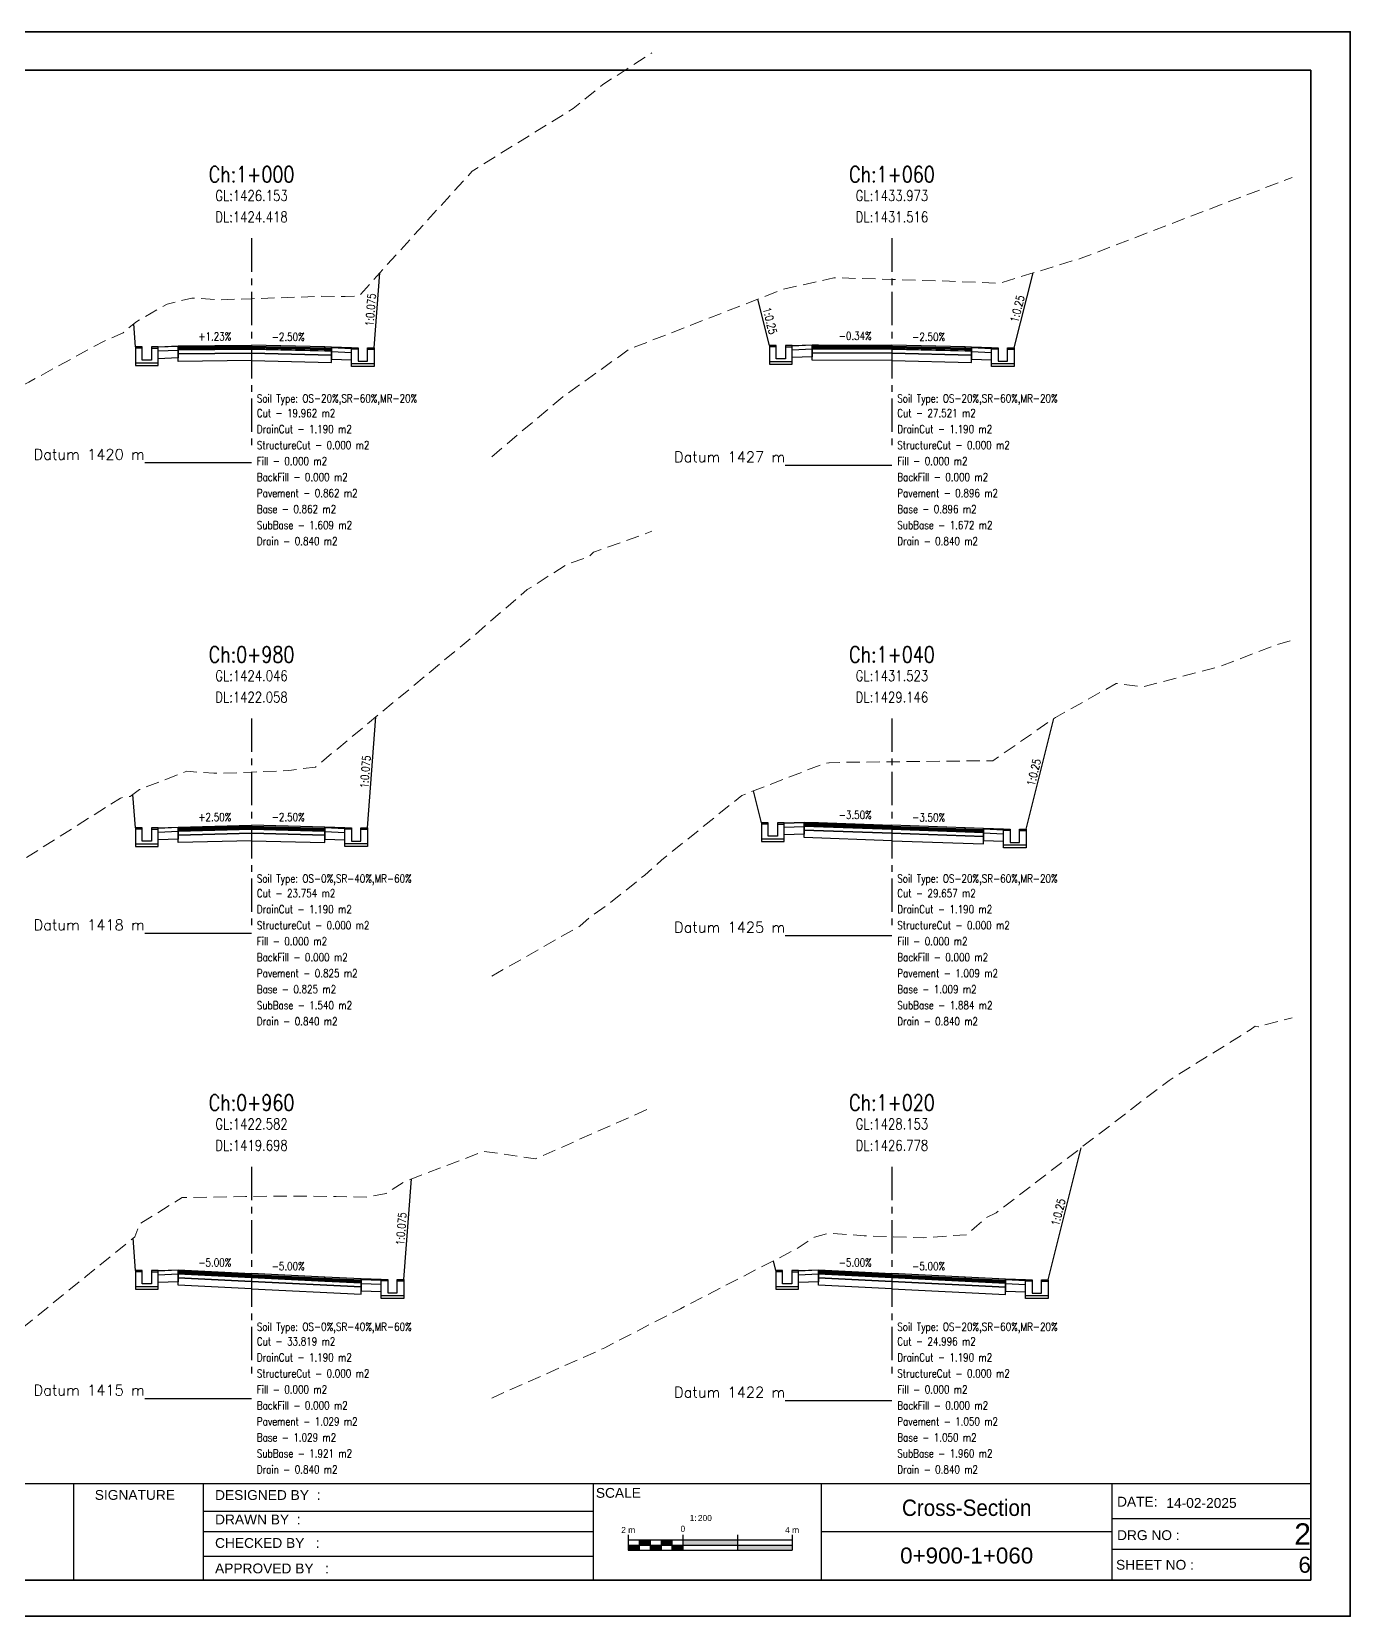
# Model space of a CAD drawing. Extents: x -19 to 1577, y -12 to 48.
# Drawn here: x 555.8 to 605.2, y -11.7 to 47.7 of the extents above; entities that cross this region are included whole.
import ezdxf
from ezdxf.enums import TextEntityAlignment as Align

# ---------------------------------------------------------------- set-up
doc = ezdxf.new("R2010")
doc.units = 0
doc.header["$MEASUREMENT"] = 0
doc.linetypes.add('Center', pattern=[2, 1.25, -0.25, 0.25, -0.25])
doc.linetypes.add('Dashed', pattern=[0.75, 0.5, -0.25])
for name, color, linetype in [('BackFill-Area', 7, 'Continuous'), ('Base', 6, 'Continuous'), ('Base-Area', 7, 'Continuous'), ('Cut-Area', 7, 'Continuous'), ('CutFillLine', 4, 'Continuous'), ('Drain', 3, 'Continuous'), ('Drain-Area', 7, 'Continuous'), ('DrainCut-Area', 7, 'Continuous'), ('ExtraWideningLayers', 7, 'Continuous'), ('Fill-Area', 7, 'Continuous'), ('Frame', 7, 'Continuous'), ('L_CF_Slope', 7, 'Continuous'), ('L_Slope', 7, 'Continuous'), ('Pavement-Area', 7, 'Continuous'), ('PavementLayers', 1, 'Continuous'), ('R_CF_Slope', 7, 'Continuous'), ('R_Slope', 7, 'Continuous'), ('Shoulder', 2, 'Continuous'), ('Soil Type', 7, 'Continuous'), ('StructureCut-Area', 7, 'Continuous'), ('SubBase', 7, 'Continuous'), ('SubBase-Area', 7, 'Continuous')]:
    doc.layers.add(name, color=color, linetype=linetype)
for name, color, linetype, lineweight in [('CenterLine', 5, 'Center', 25), ('ChainageTxt', 7, 'Continuous', 25), ('DatumLabel', 1, 'Continuous', 25), ('DLTxt', 1, 'Continuous', 25), ('GL', 104, 'Dashed', 18), ('GLTxt', 3, 'Continuous', 25)]:
    doc.layers.add(name, color=color, linetype=linetype, lineweight=lineweight)
doc.styles.add('ARIAL', font='arial.ttf')
doc.styles.get("Standard").update_dxf_attribs({"font": 'simplex.shx'})

# ---------------------------------------------------------------- blocks, each defined once
blk = doc.blocks.new('SheetA3-1')
at = {"layer": 'Frame', "color": 6, "linetype": 'Continuous', "lineweight": 35}
for p, q in [((397, 0), (0, 0)), ((397, -283), (397, 0)), ((0, -283), (397, -283))]:
    blk.add_line(p, q, dxfattribs=at)
at = {"layer": 'Frame', "linetype": 'Continuous', "lineweight": 30}
for p, q in [((397, -264.94), (0, -264.94)), ((165.2, -282.86), (165.2, -264.94)), ((189.51, -282.86), (189.51, -264.94)), ((262.53, -264.94), (262.53, -282.86)), ((305.32, -282.86), (305.32, -264.94)), ((359.69, -264.94), (359.69, -282.86)), ((189.51, -270.06), (262.53, -270.06)), ((359.69, -271.47), (397, -271.47)), ((189.51, -273.9), (262.53, -273.9)), ((305.32, -273.9), (359.69, -273.9)), ((189.51, -278.48), (262.53, -278.48)), ((359.69, -277.21), (397, -277.21))]:
    blk.add_line(p, q, dxfattribs=at)
at = {"layer": 'Frame', "color": 7, "linetype": 'Continuous'}
for p, q in [((269.08, -274.49), (269.08, -277.35)), ((299.8, -275.51), (269.08, -275.51)), ((271.13, -275.51), (271.13, -277.35)), ((273.18, -275.51), (273.18, -277.35)), ((275.23, -275.51), (275.23, -277.35)), ((277.28, -275.51), (277.28, -277.35)), ((279.32, -274.49), (279.32, -277.35)), ((289.56, -274.49), (289.56, -277.35)), ((299.8, -274.49), (299.8, -277.35)), ((269.08, -276.43), (299.8, -276.43)), ((269.08, -277.35), (299.8, -277.35))]:
    blk.add_line(p, q, dxfattribs=at)
at = {"layer": 'Frame', "color": 6, "linetype": 'Continuous', "lineweight": 35}
blk.add_lwpolyline([(-15.62, -289.77), (404.38, -289.77), (404.38, 7.23), (-15.62, 7.23)], close=True, dxfattribs=at)
at = {"layer": 'Frame', "color": 7, "linetype": 'Continuous'}
for points in [[(271.13, -275.51), (271.13, -276.43), (273.18, -275.51), (273.18, -276.43)], [(275.23, -276.43), (275.23, -275.51), (277.28, -276.43), (277.28, -275.51)], [(279.32, -276.43), (279.32, -275.51), (289.56, -276.43), (289.56, -275.51)], [(269.08, -276.43), (269.08, -277.35), (271.13, -276.43), (271.13, -277.35)], [(273.18, -276.43), (273.18, -277.35), (275.23, -276.43), (275.23, -277.35)], [(277.28, -276.43), (277.28, -277.35), (279.32, -276.43), (279.32, -277.35)], [(289.56, -276.43), (289.56, -277.35), (299.8, -276.43), (299.8, -277.35)]]:
    blk.add_solid(points, dxfattribs=at)
at = {"color": 1, "style": 'ARIAL'}
for tag, height, p in [('DWGNUM', 4, (397, -274.34)), ('SHEETNUM', 3, (397, -280.11))]:
    blk.add_attdef(tag, text='', height=height, dxfattribs=at).set_placement(p, align=Align.MIDDLE_RIGHT)
at = {"style": 'ARIAL'}
blk.add_attdef('CHRANGE', text='', height=3, dxfattribs=at).set_placement((332.51, -278.38), align=Align.MIDDLE_CENTER)
at = {"layer": 'Frame', "linetype": 'Continuous', "style": 'ARIAL'}
for s, height, p in [('SIGNATURE', 1.843, (169.13, -267.94)), ('DESIGNED BY  :', 1.8429, (191.67, -267.96)), ('DRAWN BY  :', 1.8429, (191.67, -272.54)), ('CHECKED BY   :', 1.8429, (191.67, -276.95)), ('APPROVED BY   :', 1.8429, (191.67, -281.72))]:
    blk.add_text(s, height=height, dxfattribs=at).set_placement(p)
blk.add_text('SCALE ', height=1.843, dxfattribs=at).set_placement((267.6, -267.56), align=Align.CENTER)
at = {"layer": 'Frame', "color": 7, "linetype": 'Continuous', "style": 'ARIAL'}
for s, height, p in [('DATE:', 1.843, (360.68, -269.21)), ('14-02-2025', 1.843, (369.92, -269.45)), ('DRG NO : ', 1.843, (360.68, -275.48)), ('SHEET NO : ', 1.8429, (360.49, -281.04))]:
    blk.add_text(s, height=height, dxfattribs=at).set_placement(p)
for s, height, p in [('0', 1.13, (279.32, -273.93)), ('1: ', 1.126, (281.48, -271.89))]:
    blk.add_text(s, height=height, dxfattribs=at).set_placement(p, align=Align.CENTER)
at = {"layer": 'Frame', "linetype": 'Continuous', "lineweight": 30, "style": 'ARIAL', "width": 0.9}
for tag, height, p in [('DWGNAME', 3.07, (332.51, -269.42)), ('KAPAN-JAGDOLROAD', 2.46, (110.77, -273.9))]:
    blk.add_attdef(tag, text='', height=height, dxfattribs=at).set_placement(p, align=Align.MIDDLE_CENTER)
at = {"layer": 'Frame', "color": 7, "linetype": 'Continuous', "style": 'ARIAL'}
for tag, p in [('V1', (269.08, -274.49)), ('V2', (299.8, -274.49))]:
    blk.add_attdef(tag, text='', height=1.13, dxfattribs=at).set_placement(p, align=Align.BOTTOM_CENTER)
blk.add_attdef('HSCALE', (282.14, -271.91), '', height=1.13, dxfattribs=at)

msp = doc.modelspace()

# ---------------------------------------------------------------- linework, layer by layer
at = {"layer": 'Base'}
for points in [[(564, 35.85), (564, 35.7), (561.25, 35.666), (561.25, 35.666), (561.25, 35.816), (564, 35.85)], [(564, 35.85), (564, 35.7), (566.997, 35.625), (566.997, 35.625), (566.997, 35.775), (564, 35.85)], [(588, 35.85), (588, 35.7), (585.014, 35.71), (585.014, 35.71), (585.014, 35.86), (588, 35.85)], [(588, 35.85), (588, 35.7), (590.985, 35.625), (590.985, 35.625), (590.985, 35.775), (588, 35.85)], [(564, 17.85), (564, 17.7), (561.25, 17.631), (561.25, 17.631), (561.25, 17.781), (564, 17.85)], [(564, 17.85), (564, 17.7), (566.75, 17.631), (566.75, 17.631), (566.75, 17.781), (564, 17.85)], [(588, 17.85), (588, 17.7), (584.706, 17.815), (584.706, 17.815), (584.706, 17.965), (588, 17.85)], [(588, 17.85), (588, 17.7), (591.433, 17.58), (591.433, 17.58), (591.433, 17.73), (588, 17.85)], [(564, 1.05), (564, 0.9), (561.25, 1.037), (561.25, 1.037), (561.25, 1.187), (564, 1.05)], [(564, 1.05), (564, 0.9), (568.11, 0.695), (568.11, 0.695), (568.11, 0.845), (564, 1.05)], [(588, 1.05), (588, 0.9), (585.25, 1.037), (585.25, 1.037), (585.25, 1.187), (588, 1.05)], [(588, 1.05), (588, 0.9), (592.25, 0.687), (592.25, 0.687), (592.25, 0.837), (588, 1.05)]]:
    msp.add_lwpolyline(points, dxfattribs=at)
at = {"layer": 'CenterLine'}
for p, q in [((564, 40), (564, 32)), ((588, 40), (588, 32)), ((564, 22), (564, 14)), ((588, 22), (588, 14)), ((564, 5.2), (564, -2.8)), ((588, 5.2), (588, -2.8))]:
    msp.add_line(p, q, dxfattribs=at)
at = {"layer": 'CutFillLine'}
for points in [[(568.597, 35.895), (568.808, 38.708)], [(592.585, 35.895), (593.287, 38.702)], [(583.415, 35.98), (582.979, 37.723)], [(559.65, 35.936), (559.586, 36.791)], [(568.35, 17.901), (568.662, 22.061)], [(593.033, 17.85), (594.071, 22.001)], [(559.65, 17.901), (559.556, 19.153)], [(583.106, 18.085), (582.806, 19.284)], [(593.85, 0.957), (595.088, 5.91)], [(569.71, 0.965), (569.993, 4.742)], [(559.65, 1.307), (559.559, 2.515)], [(583.65, 1.307), (583.559, 1.672)]]:
    msp.add_lwpolyline(points, dxfattribs=at)
at = {"layer": 'DatumLabel'}
for p, q in [((564, 31.582), (560, 31.582)), ((588, 31.484), (584, 31.484)), ((564, 13.942), (560, 13.942)), ((588, 13.854), (584, 13.854)), ((564, -3.498), (560, -3.498)), ((588, -3.578), (584, -3.578))]:
    msp.add_line(p, q, dxfattribs=at)
at = {"layer": 'Drain'}
for points in [[(560.5, 35.936), (560.25, 35.936), (560.25, 35.886), (560.25, 35.436), (559.9, 35.436), (559.9, 35.886), (559.9, 35.936), (559.65, 35.936), (559.65, 35.886), (559.65, 35.436), (559.65, 35.336), (559.65, 35.236), (560.5, 35.236), (560.5, 35.336), (560.5, 35.436), (560.5, 35.886), (560.5, 35.936)], [(559.9, 35.886), (559.65, 35.886)], [(560.25, 35.886), (560.5, 35.886)], [(567.747, 35.895), (567.997, 35.895), (567.997, 35.845), (567.997, 35.395), (568.347, 35.395), (568.347, 35.845), (568.347, 35.895), (568.597, 35.895), (568.597, 35.845), (568.597, 35.395), (568.597, 35.295), (568.597, 35.195), (567.747, 35.195), (567.747, 35.295), (567.747, 35.395), (567.747, 35.845), (567.747, 35.895)], [(567.997, 35.845), (567.747, 35.845)], [(568.347, 35.845), (568.597, 35.845)], [(584.265, 35.98), (584.015, 35.98), (584.015, 35.93), (584.015, 35.48), (583.665, 35.48), (583.665, 35.93), (583.665, 35.98), (583.415, 35.98), (583.415, 35.93), (583.415, 35.48), (583.415, 35.38), (583.415, 35.28), (584.265, 35.28), (584.265, 35.38), (584.265, 35.48), (584.265, 35.93), (584.265, 35.98)], [(583.665, 35.93), (583.415, 35.93)], [(584.015, 35.93), (584.265, 35.93)], [(591.735, 35.895), (591.985, 35.895), (591.985, 35.845), (591.985, 35.395), (592.335, 35.395), (592.335, 35.845), (592.335, 35.895), (592.585, 35.895), (592.585, 35.845), (592.585, 35.395), (592.585, 35.295), (592.585, 35.195), (591.735, 35.195), (591.735, 35.295), (591.735, 35.395), (591.735, 35.845), (591.735, 35.895)], [(591.985, 35.845), (591.735, 35.845)], [(592.335, 35.845), (592.585, 35.845)], [(559.65, 35.336), (560.5, 35.336)], [(568.597, 35.295), (567.747, 35.295)], [(583.415, 35.38), (584.265, 35.38)], [(592.585, 35.295), (591.735, 35.295)], [(560.5, 17.901), (560.25, 17.901), (560.25, 17.851), (560.25, 17.401), (559.9, 17.401), (559.9, 17.851), (559.9, 17.901), (559.65, 17.901), (559.65, 17.851), (559.65, 17.401), (559.65, 17.301), (559.65, 17.201), (560.5, 17.201), (560.5, 17.301), (560.5, 17.401), (560.5, 17.851), (560.5, 17.901)], [(559.9, 17.851), (559.65, 17.851)], [(560.25, 17.851), (560.5, 17.851)], [(567.5, 17.901), (567.75, 17.901), (567.75, 17.851), (567.75, 17.401), (568.1, 17.401), (568.1, 17.851), (568.1, 17.901), (568.35, 17.901), (568.35, 17.851), (568.35, 17.401), (568.35, 17.301), (568.35, 17.201), (567.5, 17.201), (567.5, 17.301), (567.5, 17.401), (567.5, 17.851), (567.5, 17.901)], [(567.75, 17.851), (567.5, 17.851)], [(568.1, 17.851), (568.35, 17.851)], [(583.956, 18.085), (583.706, 18.085), (583.706, 18.035), (583.706, 17.585), (583.356, 17.585), (583.356, 18.035), (583.356, 18.085), (583.106, 18.085), (583.106, 18.035), (583.106, 17.585), (583.106, 17.485), (583.106, 17.385), (583.956, 17.385), (583.956, 17.485), (583.956, 17.585), (583.956, 18.035), (583.956, 18.085)], [(583.356, 18.035), (583.106, 18.035)], [(583.706, 18.035), (583.956, 18.035)], [(592.183, 17.85), (592.433, 17.85), (592.433, 17.8), (592.433, 17.35), (592.783, 17.35), (592.783, 17.8), (592.783, 17.85), (593.033, 17.85), (593.033, 17.8), (593.033, 17.35), (593.033, 17.25), (593.033, 17.15), (592.183, 17.15), (592.183, 17.25), (592.183, 17.35), (592.183, 17.8), (592.183, 17.85)], [(559.65, 17.301), (560.5, 17.301)], [(568.35, 17.301), (567.5, 17.301)], [(583.106, 17.485), (583.956, 17.485)], [(592.433, 17.8), (592.183, 17.8)], [(593.033, 17.25), (592.183, 17.25)], [(592.783, 17.8), (593.033, 17.8)], [(560.5, 1.307), (560.25, 1.307), (560.25, 1.257), (560.25, 0.807), (559.9, 0.807), (559.9, 1.257), (559.9, 1.307), (559.65, 1.307), (559.65, 1.257), (559.65, 0.807), (559.65, 0.707), (559.65, 0.607), (560.5, 0.607), (560.5, 0.707), (560.5, 0.807), (560.5, 1.257), (560.5, 1.307)], [(559.9, 1.257), (559.65, 1.257)], [(560.25, 1.257), (560.5, 1.257)], [(584.5, 1.307), (584.25, 1.307), (584.25, 1.257), (584.25, 0.807), (583.9, 0.807), (583.9, 1.257), (583.9, 1.307), (583.65, 1.307), (583.65, 1.257), (583.65, 0.807), (583.65, 0.707), (583.65, 0.607), (584.5, 0.607), (584.5, 0.707), (584.5, 0.807), (584.5, 1.257), (584.5, 1.307)], [(583.9, 1.257), (583.65, 1.257)], [(584.25, 1.257), (584.5, 1.257)], [(559.65, 0.707), (560.5, 0.707)], [(568.86, 0.965), (569.11, 0.965), (569.11, 0.915), (569.11, 0.465), (569.46, 0.465), (569.46, 0.915), (569.46, 0.965), (569.71, 0.965), (569.71, 0.915), (569.71, 0.465), (569.71, 0.365), (569.71, 0.265), (568.86, 0.265), (568.86, 0.365), (568.86, 0.465), (568.86, 0.915), (568.86, 0.965)], [(569.11, 0.915), (568.86, 0.915)], [(569.46, 0.915), (569.71, 0.915)], [(583.65, 0.707), (584.5, 0.707)], [(593, 0.957), (593.25, 0.957), (593.25, 0.907), (593.25, 0.457), (593.6, 0.457), (593.6, 0.907), (593.6, 0.957), (593.85, 0.957), (593.85, 0.907), (593.85, 0.457), (593.85, 0.357), (593.85, 0.257), (593, 0.257), (593, 0.357), (593, 0.457), (593, 0.907), (593, 0.957)], [(593.25, 0.907), (593, 0.907)], [(593.6, 0.907), (593.85, 0.907)], [(569.71, 0.365), (568.86, 0.365)], [(593.85, 0.357), (593, 0.357)]]:
    msp.add_lwpolyline(points, dxfattribs=at)
at = {"layer": 'ExtraWideningLayers'}
for points in [[(566.75, 35.931), (566.75, 35.881), (566.997, 35.875), (566.997, 35.875), (566.997, 35.925), (566.75, 35.931)], [(566.75, 35.881), (566.75, 35.831), (566.997, 35.825), (566.997, 35.825), (566.997, 35.875), (566.75, 35.881)], [(566.75, 35.831), (566.75, 35.781), (566.997, 35.775), (566.997, 35.775), (566.997, 35.825), (566.75, 35.831)], [(585.25, 36.009), (585.25, 35.959), (585.014, 35.96), (585.014, 35.96), (585.014, 36.01), (585.25, 36.009)], [(585.25, 35.959), (585.25, 35.909), (585.014, 35.91), (585.014, 35.91), (585.014, 35.96), (585.25, 35.959)], [(585.25, 35.909), (585.25, 35.859), (585.014, 35.86), (585.014, 35.86), (585.014, 35.91), (585.25, 35.909)], [(590.75, 35.931), (590.75, 35.881), (590.985, 35.875), (590.985, 35.875), (590.985, 35.925), (590.75, 35.931)], [(590.75, 35.881), (590.75, 35.831), (590.985, 35.825), (590.985, 35.825), (590.985, 35.875), (590.75, 35.881)], [(590.75, 35.831), (590.75, 35.781), (590.985, 35.775), (590.985, 35.775), (590.985, 35.825), (590.75, 35.831)], [(585.25, 18.096), (585.25, 18.046), (584.706, 18.065), (584.706, 18.065), (584.706, 18.115), (585.25, 18.096)], [(585.25, 18.046), (585.25, 17.996), (584.706, 18.015), (584.706, 18.015), (584.706, 18.065), (585.25, 18.046)], [(585.25, 17.996), (585.25, 17.946), (584.706, 17.965), (584.706, 17.965), (584.706, 18.015), (585.25, 17.996)], [(590.75, 17.904), (590.75, 17.854), (591.433, 17.83), (591.433, 17.83), (591.433, 17.88), (590.75, 17.904)], [(590.75, 17.854), (590.75, 17.804), (591.433, 17.78), (591.433, 17.78), (591.433, 17.83), (590.75, 17.854)], [(590.75, 17.804), (590.75, 17.754), (591.433, 17.73), (591.433, 17.73), (591.433, 17.78), (590.75, 17.804)], [(566.75, 1.062), (566.75, 1.012), (568.11, 0.945), (568.11, 0.945), (568.11, 0.995), (566.75, 1.062)], [(566.75, 1.012), (566.75, 0.962), (568.11, 0.895), (568.11, 0.895), (568.11, 0.945), (566.75, 1.012)], [(566.75, 0.962), (566.75, 0.912), (568.11, 0.845), (568.11, 0.845), (568.11, 0.895), (566.75, 0.962)], [(590.75, 1.062), (590.75, 1.012), (592.25, 0.937), (592.25, 0.937), (592.25, 0.987), (590.75, 1.062)], [(590.75, 1.012), (590.75, 0.962), (592.25, 0.887), (592.25, 0.887), (592.25, 0.937), (590.75, 1.012)], [(590.75, 0.962), (590.75, 0.912), (592.25, 0.837), (592.25, 0.837), (592.25, 0.887), (590.75, 0.962)]]:
    msp.add_lwpolyline(points, dxfattribs=at)
at = {"layer": 'GL', "flags": 128}
for points in [[(549, 30.703), (551.117, 32.042), (552.075, 32.473), (554.604, 34.04), (555.652, 34.612), (558.474, 36.151), (559.186, 36.461), (559.664, 36.856), (560.839, 37.536), (561.764, 37.761), (562.818, 37.695), (564, 37.736), (566.641, 37.826), (567.509, 37.813), (568.025, 37.833), (568.915, 38.827), (572.272, 42.521), (574.438, 43.866), (576.051, 44.861), (577.171, 45.769), (579, 46.949)], [(573, 31.815), (575.668, 34.057), (578.149, 35.841), (583.914, 38.087), (585.828, 38.522), (588, 38.457), (590.155, 38.393), (592.012, 38.313), (595.089, 39.251), (603, 42.282)], [(549, 11.805), (554.056, 15.836), (559.092, 19.019), (559.258, 19.066), (559.448, 19.073), (559.798, 19.333), (561.574, 20.022), (562.588, 19.946), (563.467, 19.964), (564, 19.988), (565.4, 20.052), (566.395, 20.182), (572.23, 25.017), (574.333, 26.83), (575.826, 27.779), (576.626, 28.054), (576.82, 28.238), (578.523, 28.836), (579, 29.025)], [(573, 12.341), (576.312, 14.223), (576.778, 14.639), (576.836, 14.668), (577.441, 15.091), (578.738, 16.133), (579.364, 16.689), (582.378, 19.118), (585.477, 20.318), (585.641, 20.344), (585.642, 20.344), (586.465, 20.361), (588, 20.378), (591.782, 20.418), (594.126, 22.039), (596.407, 23.313), (597.425, 23.19), (600.303, 23.957), (602.376, 24.748), (603, 24.93)], [(573, -3.472), (577.241, -1.59), (577.495, -1.454), (580.076, -0.123), (584.368, 2.089), (585.097, 2.563), (585.62, 2.705), (586.957, 2.611), (588, 2.575), (589.196, 2.535), (590.814, 2.653), (591.178, 2.977), (591.527, 3.291), (591.905, 3.471), (598.383, 8.435), (601.429, 10.331), (601.609, 10.462), (601.719, 10.446), (603, 10.778)], [(549, -6.051), (557.786, 1.08), (559.625, 2.568), (559.805, 3.051), (561.397, 4.044), (563.778, 4.079), (564, 4.084), (564.717, 4.098), (567.168, 4.084), (568.324, 4.06), (569.05, 4.2), (569.735, 4.644), (572.713, 5.776), (574.647, 5.497), (579, 7.421)]]:
    msp.add_lwpolyline(points, dxfattribs=at)
at = {"layer": 'PavementLayers'}
for points in [[(564, 36), (564, 35.95), (561.25, 35.916), (561.25, 35.916), (561.25, 35.966), (564, 36)], [(564, 35.95), (564, 35.9), (561.25, 35.866), (561.25, 35.866), (561.25, 35.916), (564, 35.95)], [(564, 35.9), (564, 35.85), (561.25, 35.816), (561.25, 35.816), (561.25, 35.866), (564, 35.9)], [(564, 36), (564, 35.95), (566.75, 35.881), (566.75, 35.881), (566.75, 35.931), (564, 36)], [(564, 35.95), (564, 35.9), (566.75, 35.831), (566.75, 35.831), (566.75, 35.881), (564, 35.95)], [(564, 35.9), (564, 35.85), (566.75, 35.781), (566.75, 35.781), (566.75, 35.831), (564, 35.9)], [(588, 36), (588, 35.95), (585.25, 35.959), (585.25, 35.959), (585.25, 36.009), (588, 36)], [(588, 35.95), (588, 35.9), (585.25, 35.909), (585.25, 35.909), (585.25, 35.959), (588, 35.95)], [(588, 35.9), (588, 35.85), (585.25, 35.859), (585.25, 35.859), (585.25, 35.909), (588, 35.9)], [(588, 36), (588, 35.95), (590.75, 35.881), (590.75, 35.881), (590.75, 35.931), (588, 36)], [(588, 35.95), (588, 35.9), (590.75, 35.831), (590.75, 35.831), (590.75, 35.881), (588, 35.95)], [(588, 35.9), (588, 35.85), (590.75, 35.781), (590.75, 35.781), (590.75, 35.831), (588, 35.9)], [(564, 18), (564, 17.95), (561.25, 17.881), (561.25, 17.881), (561.25, 17.931), (564, 18)], [(564, 17.95), (564, 17.9), (561.25, 17.831), (561.25, 17.831), (561.25, 17.881), (564, 17.95)], [(564, 17.9), (564, 17.85), (561.25, 17.781), (561.25, 17.781), (561.25, 17.831), (564, 17.9)], [(564, 18), (564, 17.95), (566.75, 17.881), (566.75, 17.881), (566.75, 17.931), (564, 18)], [(564, 17.95), (564, 17.9), (566.75, 17.831), (566.75, 17.831), (566.75, 17.881), (564, 17.95)], [(564, 17.9), (564, 17.85), (566.75, 17.781), (566.75, 17.781), (566.75, 17.831), (564, 17.9)], [(588, 18), (588, 17.95), (585.25, 18.046), (585.25, 18.046), (585.25, 18.096), (588, 18)], [(588, 17.95), (588, 17.9), (585.25, 17.996), (585.25, 17.996), (585.25, 18.046), (588, 17.95)], [(588, 17.9), (588, 17.85), (585.25, 17.946), (585.25, 17.946), (585.25, 17.996), (588, 17.9)], [(588, 18), (588, 17.95), (590.75, 17.854), (590.75, 17.854), (590.75, 17.904), (588, 18)], [(588, 17.95), (588, 17.9), (590.75, 17.804), (590.75, 17.804), (590.75, 17.854), (588, 17.95)], [(588, 17.9), (588, 17.85), (590.75, 17.754), (590.75, 17.754), (590.75, 17.804), (588, 17.9)], [(564, 1.2), (564, 1.15), (561.25, 1.287), (561.25, 1.287), (561.25, 1.337), (564, 1.2)], [(564, 1.15), (564, 1.1), (561.25, 1.237), (561.25, 1.237), (561.25, 1.287), (564, 1.15)], [(564, 1.1), (564, 1.05), (561.25, 1.187), (561.25, 1.187), (561.25, 1.237), (564, 1.1)], [(564, 1.2), (564, 1.15), (566.75, 1.012), (566.75, 1.012), (566.75, 1.062), (564, 1.2)], [(588, 1.2), (588, 1.15), (585.25, 1.287), (585.25, 1.287), (585.25, 1.337), (588, 1.2)], [(588, 1.15), (588, 1.1), (585.25, 1.237), (585.25, 1.237), (585.25, 1.287), (588, 1.15)], [(588, 1.1), (588, 1.05), (585.25, 1.187), (585.25, 1.187), (585.25, 1.237), (588, 1.1)], [(588, 1.2), (588, 1.15), (590.75, 1.012), (590.75, 1.012), (590.75, 1.062), (588, 1.2)], [(564, 1.15), (564, 1.1), (566.75, 0.962), (566.75, 0.962), (566.75, 1.012), (564, 1.15)], [(564, 1.1), (564, 1.05), (566.75, 0.912), (566.75, 0.912), (566.75, 0.962), (564, 1.1)], [(588, 1.15), (588, 1.1), (590.75, 0.962), (590.75, 0.962), (590.75, 1.012), (588, 1.15)], [(588, 1.1), (588, 1.05), (590.75, 0.912), (590.75, 0.912), (590.75, 0.962), (588, 1.1)]]:
    msp.add_lwpolyline(points, dxfattribs=at)
at = {"layer": 'Shoulder'}
for p, q in [((561.25, 35.946), (560.5, 35.916)), ((561.25, 35.796), (560.5, 35.766)), ((566.997, 35.905), (567.747, 35.875)), ((566.997, 35.755), (567.747, 35.725)), ((585.014, 35.99), (584.265, 35.96)), ((585.014, 35.84), (584.265, 35.81)), ((590.985, 35.905), (591.735, 35.875)), ((590.985, 35.755), (591.735, 35.725)), ((561.25, 17.911), (560.5, 17.881)), ((566.75, 17.911), (567.5, 17.881)), ((584.706, 18.095), (583.956, 18.065)), ((584.706, 17.945), (583.956, 17.915)), ((591.433, 17.86), (592.183, 17.83)), ((561.25, 17.761), (560.5, 17.731)), ((566.75, 17.761), (567.5, 17.731)), ((591.433, 17.71), (592.183, 17.68)), ((561.25, 1.317), (560.5, 1.287)), ((585.25, 1.317), (584.5, 1.287)), ((561.25, 1.167), (560.5, 1.137)), ((568.11, 0.975), (568.86, 0.945)), ((568.11, 0.825), (568.86, 0.795)), ((585.25, 1.167), (584.5, 1.137)), ((592.25, 0.967), (593, 0.937)), ((592.25, 0.817), (593, 0.787))]:
    msp.add_line(p, q, dxfattribs=at)
for points in [[(561.25, 35.966), (561.25, 35.946), (561.25, 35.796), (561.25, 35.516), (560.5, 35.486), (560.5, 35.766), (560.5, 35.916), (560.5, 35.936), (561.25, 35.966)], [(566.997, 35.925), (566.997, 35.905), (566.997, 35.755), (566.997, 35.475), (567.747, 35.445), (567.747, 35.725), (567.747, 35.875), (567.747, 35.895), (566.997, 35.925)], [(585.014, 36.01), (585.014, 35.99), (585.014, 35.84), (585.014, 35.56), (584.265, 35.53), (584.265, 35.81), (584.265, 35.96), (584.265, 35.98), (585.014, 36.01)], [(590.985, 35.925), (590.985, 35.905), (590.985, 35.755), (590.985, 35.475), (591.735, 35.445), (591.735, 35.725), (591.735, 35.875), (591.735, 35.895), (590.985, 35.925)], [(561.25, 17.931), (561.25, 17.911), (561.25, 17.761), (561.25, 17.481), (560.5, 17.451), (560.5, 17.731), (560.5, 17.881), (560.5, 17.901), (561.25, 17.931)], [(566.75, 17.931), (566.75, 17.911), (566.75, 17.761), (566.75, 17.481), (567.5, 17.451), (567.5, 17.731), (567.5, 17.881), (567.5, 17.901), (566.75, 17.931)], [(584.706, 18.115), (584.706, 18.095), (584.706, 17.945), (584.706, 17.665), (583.956, 17.635), (583.956, 17.915), (583.956, 18.065), (583.956, 18.085), (584.706, 18.115)], [(591.433, 17.88), (591.433, 17.86), (591.433, 17.71), (591.433, 17.43), (592.183, 17.4), (592.183, 17.68), (592.183, 17.83), (592.183, 17.85), (591.433, 17.88)], [(561.25, 1.337), (561.25, 1.317), (561.25, 1.167), (561.25, 0.887), (560.5, 0.857), (560.5, 1.137), (560.5, 1.287), (560.5, 1.307), (561.25, 1.337)], [(585.25, 1.337), (585.25, 1.317), (585.25, 1.167), (585.25, 0.887), (584.5, 0.857), (584.5, 1.137), (584.5, 1.287), (584.5, 1.307), (585.25, 1.337)], [(568.11, 0.995), (568.11, 0.975), (568.11, 0.825), (568.11, 0.545), (568.86, 0.515), (568.86, 0.795), (568.86, 0.945), (568.86, 0.965), (568.11, 0.995)], [(592.25, 0.987), (592.25, 0.967), (592.25, 0.817), (592.25, 0.537), (593, 0.507), (593, 0.787), (593, 0.937), (593, 0.957), (592.25, 0.987)]]:
    msp.add_lwpolyline(points, dxfattribs=at)
at = {"layer": 'SubBase'}
for points in [[(564, 35.7), (564, 35.42), (561.25, 35.386), (561.25, 35.386), (561.25, 35.666), (564, 35.7)], [(564, 35.7), (564, 35.42), (566.997, 35.345), (566.997, 35.345), (566.997, 35.625), (564, 35.7)], [(588, 35.7), (588, 35.42), (585.014, 35.43), (585.014, 35.43), (585.014, 35.71), (588, 35.7)], [(588, 35.7), (588, 35.42), (590.985, 35.345), (590.985, 35.345), (590.985, 35.625), (588, 35.7)], [(564, 17.7), (564, 17.42), (561.25, 17.351), (561.25, 17.351), (561.25, 17.631), (564, 17.7)], [(564, 17.7), (564, 17.42), (566.75, 17.351), (566.75, 17.351), (566.75, 17.631), (564, 17.7)], [(588, 17.7), (588, 17.42), (584.706, 17.535), (584.706, 17.535), (584.706, 17.815), (588, 17.7)], [(588, 17.7), (588, 17.42), (591.433, 17.3), (591.433, 17.3), (591.433, 17.58), (588, 17.7)], [(564, 0.9), (564, 0.62), (561.25, 0.757), (561.25, 0.757), (561.25, 1.037), (564, 0.9)], [(564, 0.9), (564, 0.62), (568.11, 0.415), (568.11, 0.415), (568.11, 0.695), (564, 0.9)], [(588, 0.9), (588, 0.62), (585.25, 0.757), (585.25, 0.757), (585.25, 1.037), (588, 0.9)], [(588, 0.9), (588, 0.62), (592.25, 0.407), (592.25, 0.407), (592.25, 0.687), (588, 0.9)]]:
    msp.add_lwpolyline(points, dxfattribs=at)

# ---------------------------------------------------------------- block references
ref = msp.add_blockref('SheetA3-1', (524.3, 46.3), dxfattribs=dict(xscale=0.200000002980232, yscale=0.200000002980232, zscale=0.200000002980232))
ref.add_attrib('CHRANGE', '0+900-1+060', dxfattribs={"height": 0.6, "style": 'ARIAL'}).set_placement((590.801, -9.377), align=Align.MIDDLE_CENTER)
ref.add_attrib('DWGNUM', '2', dxfattribs={"color": 1, "height": 0.8, "style": 'ARIAL'}).set_placement((603.7, -8.568), align=Align.MIDDLE_RIGHT)
ref.add_attrib('SHEETNUM', '6', dxfattribs={"color": 1, "height": 0.6, "style": 'ARIAL'}).set_placement((603.7, -9.721), align=Align.MIDDLE_RIGHT)
ref.add_attrib('DWGNAME', 'Cross-Section', dxfattribs={"layer": 'Frame', "linetype": 'Continuous', "lineweight": 30, "height": 0.61431, "style": 'ARIAL', "width": 0.9}).set_placement((590.801, -7.585), align=Align.MIDDLE_CENTER)
ref.add_attrib('HSCALE', '200', (580.727, -8.083), dxfattribs={"layer": 'Frame', "color": 7, "linetype": 'Continuous', "height": 0.2252, "style": 'ARIAL'})
ref.add_attrib('V1', '2 m', dxfattribs={"layer": 'Frame', "color": 7, "linetype": 'Continuous', "height": 0.2252, "style": 'ARIAL'}).set_placement((578.117, -8.597), align=Align.BOTTOM_CENTER)
ref.add_attrib('V2', '4 m', dxfattribs={"layer": 'Frame', "color": 7, "linetype": 'Continuous', "height": 0.2252, "style": 'ARIAL'}).set_placement((584.26, -8.597), align=Align.BOTTOM_CENTER)

# ---------------------------------------------------------------- texts
at = {"layer": 'BackFill-Area', "width": 0.8}
for p in [(564.2, 31.2), (588.2, 31.2), (564.2, 13.2), (588.2, 13.2), (564.2, -3.6), (588.2, -3.6)]:
    msp.add_text('BackFill - 0.000 m2', height=0.3, dxfattribs=at).set_placement(p, align=Align.TOP_LEFT)
at = {"layer": 'Base-Area', "width": 0.8}
for s, p in [('Base - 0.862 m2', (564.2, 30)), ('Base - 0.896 m2', (588.2, 30)), ('Base - 0.825 m2', (564.2, 12)), ('Base - 1.009 m2', (588.2, 12)), ('Base - 1.029 m2', (564.2, -4.8)), ('Base - 1.050 m2', (588.2, -4.8))]:
    msp.add_text(s, height=0.3, dxfattribs=at).set_placement(p, align=Align.TOP_LEFT)
at = {"layer": 'ChainageTxt', "width": 0.8}
for s, p in [('Ch:1+000', (564, 42.4)), ('Ch:1+060', (588, 42.4)), ('Ch:0+980', (564, 24.4)), ('Ch:1+040', (588, 24.4)), ('Ch:0+960', (564, 7.6)), ('Ch:1+020', (588, 7.6))]:
    msp.add_text(s, height=0.6, dxfattribs=at).set_placement(p, align=Align.MIDDLE_CENTER)
at = {"layer": 'Cut-Area', "width": 0.8}
for s, p in [('Cut - 19.962 m2', (564.2, 33.6)), ('Cut - 27.521 m2', (588.2, 33.6)), ('Cut - 23.754 m2', (564.2, 15.6)), ('Cut - 29.657 m2', (588.2, 15.6)), ('Cut - 33.819 m2', (564.2, -1.2)), ('Cut - 24.996 m2', (588.2, -1.2))]:
    msp.add_text(s, height=0.3, dxfattribs=at).set_placement(p, align=Align.TOP_LEFT)
at = {"layer": 'DatumLabel'}
for s, p in [('Datum 1420 m', (560, 31.582)), ('Datum 1427 m', (584, 31.484)), ('Datum 1418 m', (560, 13.942)), ('Datum 1425 m', (584, 13.854)), ('Datum 1415 m', (560, -3.498)), ('Datum 1422 m', (584, -3.578))]:
    msp.add_text(s, height=0.4, dxfattribs=at).set_placement(p, align=Align.BOTTOM_RIGHT)
at = {"layer": 'DLTxt', "width": 0.8}
for s, p in [('DL:1424.418', (564, 40.8)), ('DL:1431.516', (588, 40.8)), ('DL:1422.058', (564, 22.8)), ('DL:1429.146', (588, 22.8)), ('DL:1419.698', (564, 6)), ('DL:1426.778', (588, 6))]:
    msp.add_text(s, height=0.4, dxfattribs=at).set_placement(p, align=Align.MIDDLE_CENTER)
at = {"layer": 'Drain-Area', "width": 0.8}
for p in [(564.2, 28.8), (588.2, 28.8), (564.2, 10.8), (588.2, 10.8), (564.2, -6), (588.2, -6)]:
    msp.add_text('Drain - 0.840 m2', height=0.3, dxfattribs=at).set_placement(p, align=Align.TOP_LEFT)
at = {"layer": 'DrainCut-Area', "width": 0.8}
for p in [(564.2, 33), (588.2, 33), (564.2, 15), (588.2, 15), (564.2, -1.8), (588.2, -1.8)]:
    msp.add_text('DrainCut - 1.190 m2', height=0.3, dxfattribs=at).set_placement(p, align=Align.TOP_LEFT)
at = {"layer": 'Fill-Area', "width": 0.8}
for p in [(564.2, 31.8), (588.2, 31.8), (564.2, 13.8), (588.2, 13.8), (564.2, -3), (588.2, -3)]:
    msp.add_text('Fill - 0.000 m2', height=0.3, dxfattribs=at).set_placement(p, align=Align.TOP_LEFT)
at = {"layer": 'GLTxt', "width": 0.8}
for s, p in [('GL:1426.153', (564, 41.6)), ('GL:1433.973', (588, 41.6)), ('GL:1424.046', (564, 23.6)), ('GL:1431.523', (588, 23.6)), ('GL:1422.582', (564, 6.8)), ('GL:1428.153', (588, 6.8))]:
    msp.add_text(s, height=0.4, dxfattribs=at).set_placement(p, align=Align.MIDDLE_CENTER)
at = {"layer": 'L_CF_Slope', "width": 0.8}
msp.add_text('1:0.25', height=0.3, rotation=284.03624, dxfattribs=at).set_placement((583.197, 36.852), align=Align.BOTTOM_CENTER)
at = {"layer": 'L_Slope', "width": 0.8}
for s, p in [('+1.23%', (562.625, 36.083)), ('-0.34%', (586.625, 36.105)), ('+2.50%', (562.625, 18.066)), ('-3.50%', (586.625, 18.148)), ('-5.00%', (562.625, 1.369)), ('-5.00%', (586.625, 1.369))]:
    msp.add_text(s, height=0.3, dxfattribs=at).set_placement(p, align=Align.BOTTOM_CENTER)
at = {"layer": 'Pavement-Area', "width": 0.8}
for s, p in [('Pavement - 0.862 m2', (564.2, 30.6)), ('Pavement - 0.896 m2', (588.2, 30.6)), ('Pavement - 0.825 m2', (564.2, 12.6)), ('Pavement - 1.009 m2', (588.2, 12.6)), ('Pavement - 1.029 m2', (564.2, -4.2)), ('Pavement - 1.050 m2', (588.2, -4.2))]:
    msp.add_text(s, height=0.3, dxfattribs=at).set_placement(p, align=Align.TOP_LEFT)
at = {"layer": 'R_CF_Slope', "width": 0.8}
for s, rotation, p in [('1:0.075', 85.71085, (568.703, 37.301)), ('1:0.25', 75.96376, (592.936, 37.298)), ('1:0.075', 85.71085, (568.506, 19.981)), ('1:0.25', 75.96376, (593.552, 19.925)), ('1:0.25', 75.96376, (594.469, 3.434)), ('1:0.075', 85.71085, (569.851, 2.853))]:
    msp.add_text(s, height=0.3, rotation=rotation, dxfattribs=at).set_placement(p, align=Align.BOTTOM_CENTER)
at = {"layer": 'R_Slope', "width": 0.8}
for s, p in [('-2.50%', (565.375, 36.066)), ('-2.50%', (589.375, 36.066)), ('-2.50%', (565.375, 18.066)), ('-3.50%', (589.375, 18.052)), ('-5.00%', (565.375, 1.231)), ('-5.00%', (589.375, 1.231))]:
    msp.add_text(s, height=0.3, dxfattribs=at).set_placement(p, align=Align.BOTTOM_CENTER)
at = {"layer": 'Soil Type', "width": 0.8}
for s, p in [('Soil Type: OS-20%,SR-60%,MR-20%', (564.2, 34)), ('Soil Type: OS-20%,SR-60%,MR-20%', (588.2, 34)), ('Soil Type: OS-0%,SR-40%,MR-60%', (564.2, 16)), ('Soil Type: OS-20%,SR-60%,MR-20%', (588.2, 16)), ('Soil Type: OS-0%,SR-40%,MR-60%', (564.2, -0.8)), ('Soil Type: OS-20%,SR-60%,MR-20%', (588.2, -0.8))]:
    msp.add_text(s, height=0.3, dxfattribs=at).set_placement(p, align=Align.MIDDLE_LEFT)
at = {"layer": 'StructureCut-Area', "width": 0.8}
for p in [(564.2, 32.4), (588.2, 32.4), (564.2, 14.4), (588.2, 14.4), (564.2, -2.4), (588.2, -2.4)]:
    msp.add_text('StructureCut - 0.000 m2', height=0.3, dxfattribs=at).set_placement(p, align=Align.TOP_LEFT)
at = {"layer": 'SubBase-Area', "width": 0.8}
for s, p in [('SubBase - 1.609 m2', (564.2, 29.4)), ('SubBase - 1.672 m2', (588.2, 29.4)), ('SubBase - 1.540 m2', (564.2, 11.4)), ('SubBase - 1.884 m2', (588.2, 11.4)), ('SubBase - 1.921 m2', (564.2, -5.4)), ('SubBase - 1.960 m2', (588.2, -5.4))]:
    msp.add_text(s, height=0.3, dxfattribs=at).set_placement(p, align=Align.TOP_LEFT)

doc.saveas('drawing.dxf')
